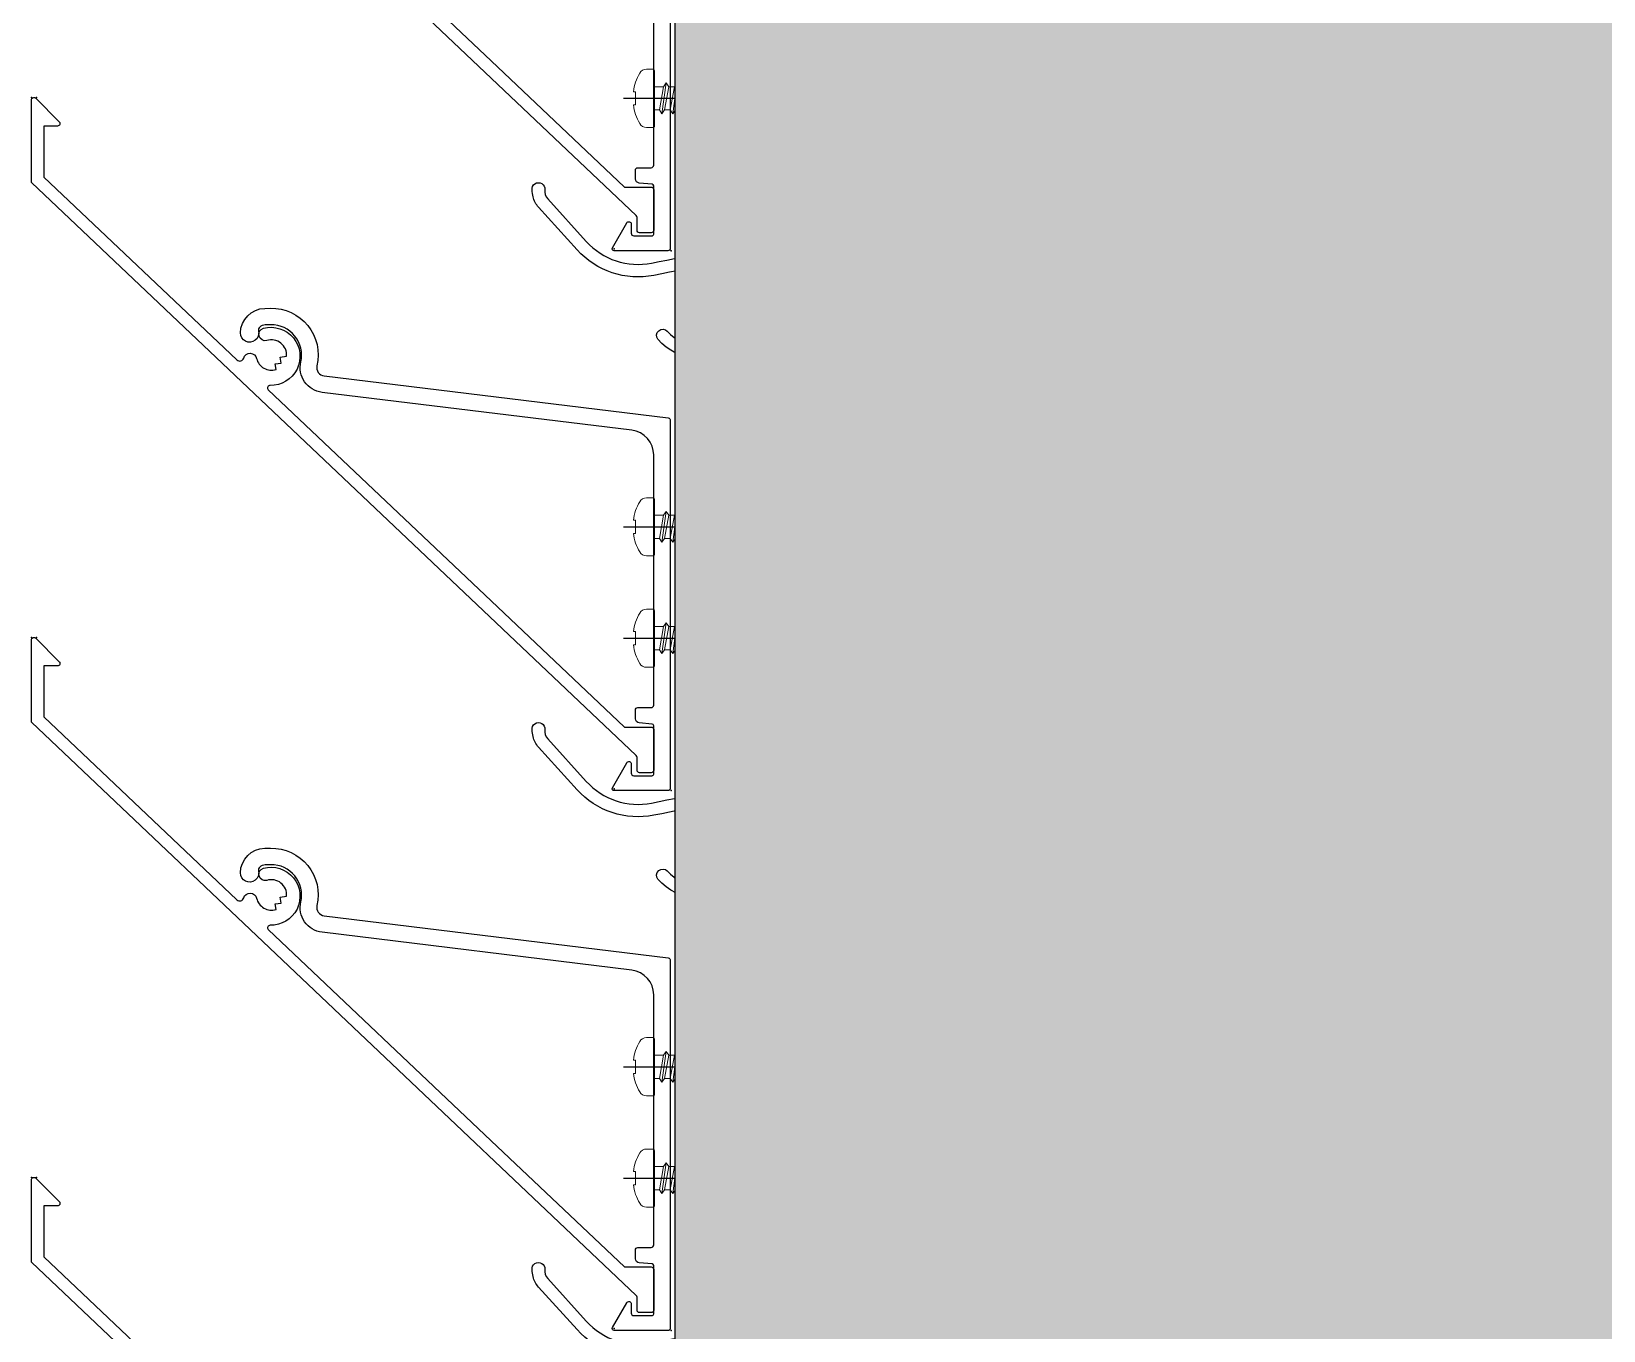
# Model space of a CAD drawing. Header units: millimetres. Extents: x 3774 to 718460, y -768339 to 192544.
# Drawn here: x 347274.8 to 347464.1, y -719149.4 to -718993 of the extents above; entities that cross this region are included whole.
import ezdxf

# ---------------------------------------------------------------- set-up
doc = ezdxf.new("R2010")
doc.units = ezdxf.units.MM
doc.set_wipeout_variables(frame=1)
doc.linetypes.add('CENTER', pattern=[50.800000000000004, 31.75, -6.35, 6.35, -6.35])
for name, color, linetype in [('010 - ASPG_ACCESSORIES_MAIN_COLOR_1', 7, 'Continuous'), ('010 - ASPG_EXTR_DEF_SUB', 7, 'Continuous'), ('010 - ASPG_EXTR_MAIN_COLOR_2', 7, 'Continuous'), ('010 - ASPG_FLASHING_MAIN_COLOR_4', 7, 'Continuous'), ('010 - ASPG_FLASHING_WIPEOUT_', 7, 'Continuous'), ('010 - ASPG_FRAMING_MAIN_COLOR_2', 7, 'Continuous'), ('010 - ASPG_FRAMING_SUB_COLOR_2', 7, 'Continuous'), ('010 - ASPG_FRAMING_WIPEOUT_', 7, 'Continuous'), ('BOLT & SCREW', 7, 'Continuous'), ('Center Line', 7, 'CENTER')]:
    doc.layers.add(name, color=color, linetype=linetype)
doc.layers.add('12-GRID', color=7, linetype='CENTER', lineweight=13)
doc.layers.add('SCREW', color=7, linetype='Continuous', lineweight=5)

# ---------------------------------------------------------------- blocks, each defined once
blk = doc.blocks.new('PZG35-9D5')
at = {"layer": 'Center Line', "color": 7}
blk.add_line((1.4210854715202e-14, 3.733653355866409), (1.4210854715202e-14, -10.53404386090006), dxfattribs=at)
at = {"layer": 'SCREW', "color": 7}
for p, q in [((-1.399999999999963, 2.842170943040401e-14), (-1.399999999999963, -1.090192378864657)), ((1.399999999999991, 0), (1.399999999999991, -0.5901923788647139)), ((-1.850000000000009, -1.399999999999977), (1.850000000000037, -0.8999999999999773)), ((-1.850000000000009, -1.399999999999977), (-1.399999999999963, -1.090192378864685)), ((-1.850000000000009, -1.399999999999977), (-1.399999999999963, -1.709807621135297)), ((-1.399999999999963, -1.090192378864685), (1.399999999999991, -0.5901923788646855)), ((-1.399999999999963, -1.709807621135297), (1.399999999999991, -1.209807621135297)), ((-1.399999999999963, -1.709807621135269), (-1.399999999999963, -2.390192378864697)), ((-1.399999999999963, -2.390192378864697), (1.399999999999991, -1.890192378864697)), ((1.850000000000037, -0.8999999999999773), (1.399999999999991, -0.5901923788646855)), ((1.850000000000037, -0.8999999999999773), (1.399999999999991, -1.209807621135297)), ((1.399999999999991, -1.209807621135269), (1.399999999999991, -1.890192378864725)), ((1.850000000000037, -2.199999999999989), (1.399999999999991, -1.890192378864697)), ((-1.850000000000009, -2.699999999999989), (1.850000000000037, -2.199999999999989)), ((-1.850000000000009, -2.699999999999989), (-1.399999999999963, -2.390192378864697)), ((-1.850000000000009, -2.699999999999989), (-1.399999999999963, -3.009807621135309)), ((-1.850000000000009, -4), (-1.399999999999963, -3.690192378864708)), ((-1.399999999999963, -3.009807621135309), (1.399999999999991, -2.509807621135309)), ((-1.399999999999963, -3.009807621135309), (-1.399999999999963, -3.690192378864708)), ((-1.399999999999963, -3.690192378864708), (-0.8446989986695002, -3.591031485769975)), ((0.5619885887190463, -3.339837273736322), (1.399999999999991, -3.190192378864708)), ((0.7141825614195483, -3.653488843051434), (1.850000000000037, -3.5)), ((1.850000000000037, -2.199999999999989), (1.399999999999991, -2.509807621135309)), ((1.399999999999991, -2.50980762113528), (1.399999999999991, -3.190192378864708)), ((1.850000000000037, -3.5), (1.399999999999991, -3.190192378864708)), ((1.850000000000037, -3.5), (1.399999999999991, -3.80980762113532)), ((-1.850000000000009, -4), (-0.9911470940920566, -3.883938796498938)), ((-1.850000000000009, -4), (-1.399999999999963, -4.30980762113532)), ((-1.399999999999963, -4.30980762113532), (-1.184865735341859, -4.271390788160659)), ((-1.399999999999963, -4.309807621135349), (-1.399999999999963, -8.099999999999966)), ((0.7141825614195483, -3.932275020881832), (1.399999999999991, -3.80980762113532)), ((0.7141825614195483, -4.612659778611231), (1.399999999999991, -4.49019237886472)), ((0.7141825614195483, -4.953488843051389), (1.850000000000037, -4.800000000000011)), ((0.7141825614195483, -5.232275020881843), (1.399999999999991, -5.109807621135332)), ((1.399999999999991, -3.809807621135349), (1.399999999999991, -4.490192378864691)), ((1.850000000000037, -4.800000000000011), (1.399999999999991, -4.49019237886472)), ((1.850000000000037, -4.800000000000011), (1.399999999999991, -5.109807621135332)), ((1.399999999999991, -5.109807621135332), (1.399999999999991, -8.099999999999966)), ((1.4210854715202e-14, -9.5), (-1.399999999999963, -8.099999999999966)), ((1.4210854715202e-14, -9.5), (1.399999999999991, -8.099999999999966))]:
    blk.add_line(p, q, dxfattribs=at)
blk.add_lwpolyline([(1.4210854715202e-14, -9.5), (0.7141825614195483, -5.232275020881843), (0.7141825614195483, -3.600899293750615, 0.4176573264866609), (0.4106596181599826, -3.300919979679151, 0.1081021898226624), (-0.8446989986694433, -3.591031485769975), (-1.399999999999991, -4.701675652739141)], format="xyb", dxfattribs=at)
blk = doc.blocks.new('*U8304')
at = {"layer": 'SCREW', "color": 7}
blk.add_lwpolyline([(3.026373332565058, 1.780836269555209, 0.09905967801670053), (0.7999999999999687, 2.546427498927414), (0.7999999999999687, 2.274284095813357), (-0.800000000000054, 2.274284095813357), (-0.800000000000054, 2.546427498927414, 0.09905967801670058), (-3.026373332565143, 1.780836269555209, 0.2665876613401604), (-3.500000000000043, 0.9556546004010897), (-3.500000000000043, 0.1999999999999886, 0.4142135623730938), (-3.300000000000054, 0), (3.299999999999997, 0, 0.4142135623731049), (3.499999999999986, 0.1999999999999886), (3.499999999999957, 0.9556546004010897, 0.2665876613401604)], format="xyb", close=True, dxfattribs=at)
blk.add_blockref('PZG35-9D5', (-1.4210854715202e-14, 0), dxfattribs=at)
blk = doc.blocks.new('*U8306')
at = {"color": 7}
blk.add_point((0, 0), dxfattribs=at)
at = {"layer": '010 - ASPG_ACCESSORIES_MAIN_COLOR_1', "color": 7}
blk.add_lwpolyline([(-39.69999999902211, -0.5999999995172398, 0.4142135623731156), (-39.99999999883585, -0.8999999995638059), (-39.99999999883585, -7.366962144914214, 0.5773502691897371), (-39.65044321701862, -7.568778847059366), (-36.64260295056738, -5.832201459393036, 0.7673269879794871), (-36.78520590183325, -5.299999999645297), (-37.89999999874271, -5.299999999645297, -0.4142135623735732), (-38.19999999902211, -4.999999999656938), (-38.19999999902211, -2.799999999587089, -0.4142135623730951), (-37.99999999883585, -2.59999999951724), (-32.18326623388566, -2.59999999951724, -0.3888787318530097), (-31.98402729420923, -2.782568851142787), (-31.8474567013327, -4.343577870872468, 0.3888787318530089), (-31.34935935237445, -4.799999999528882), (-30.29999999911524, -4.799999999528882, 0.4142135623732408), (-29.99999999883585, -4.499999999540523), (-29.99999999883585, -2.899999999505599, -0.4142135623731785), (-29.69999999902211, -2.59999999951724), (0.4107479506637901, -2.59999999951724, -0.3789692262628873), (3.38851808081381, -5.235465979035143), (7.952927200356498, -42.5207682372482, 0.4465929586642906), (11.6177961837966, -45.07649022702281, -0.4898018444424612), (16.07846395508386, -48.68238816667036), (16.06490363762714, -49.36225294566866, -0.1824796859550777), (15.80227640201338, -50.01801436272836, -0.2679491924113072), (15.32539491611533, -50.16829426406803, 1.122114645179816), (15.09990952932276, -52.3421093734276, 0.4050039718497206), (18.0645059288945, -49.40213623346681), (18.07806624681689, -48.72227145435209, 0.4898054953707174), (11.15966573380865, -43.12966807454978, -0.4465970485362636), (9.938031048281118, -42.27776159492242), (4.866356541635469, -0.8481197821154633, 0.3641755342157969), (4.570876519894227, -0.5999999995172398)], format="xyb", close=True, dxfattribs=at)
at = {"layer": '010 - ASPG_EXTR_DEF_SUB', "color": 7}
for p in [(-39.99999999883585, -0.4999999995172402), (43.44495566345738, -76.89999999944341), (43.44495566345738, -77.49999999954052)]:
    blk.add_point(p, dxfattribs=at)
at = {"layer": '010 - ASPG_EXTR_MAIN_COLOR_2', "color": 7}
blk.add_lwpolyline([(11.37409105408005, -48.15170148877115), (11.47245816211216, -47.43577758665815), (12.17779493960552, -47.55667202338264), (12.29266474000178, -46.78670596401826, -0.5355375090189683), (14.1918134491425, -49.16870282323253, 0.9915718169393263), (15.66379558271728, -49.57599316951273, 1.157025413028558), (8.792231505503878, -48.77291728999153, -0.6885576205791355), (8.274611146422103, -48.98797988444021), (-17.14292736421339, -22.16859813180672), (-32.34153279638849, -6.131750148785431), (-32.34153279638849, -2.899999981694054, 0.4143115081626392), (-32.64163311407901, -2.59999999951724), (-37.54163311352022, -2.59999999951724, 0.4141156188887998), (-37.84153278893791, -2.899999981635847), (-37.84153278893791, -4.299999988411218, 0.4142135623731781), (-37.54153279098682, -4.599999986478724), (-35.98884801496752, -4.599999986478724, -0.205894629290155), (-35.77110154624097, -4.693635078269653), (33.22969053988345, -77.49999999954052), (43.14495566324331, -77.49999999954052, 0.6681786376628355), (43.35708769806661, -76.98786796536915), (40.5215537941549, -74.1523340573247, 0.6681786381757795), (40.00942175951786, -74.36446609156592), (40.00942175951786, -75.99999999802712), (33.87471885257401, -75.99999999802712), (11.86384030175395, -52.7751643466243, -0.5583539238224016), (12.08261241135187, -51.95244935475676, 0.7662751832817146), (12.03674733010121, -50.39291741001107, -0.4385828234445206), (10.70630855322815, -48.05207626283555)], format="xyb", close=True, dxfattribs=at)
at = {"layer": 'SCREW', "color": 7, "rotation": 180}
for p in [(-21.64901723782532, -2.499999999924694), (-8.237076249206439, -2.499999999924694)]:
    blk.add_blockref('*U8304', p, dxfattribs=at)
blk = doc.blocks.new('*U5814')
at = {"color": 7}
blk.add_wipeout([(1524.9999999998838, 4.000000001879016), (60.00000000297587, 4), (60.00000000297587, 69.29999999999973), (1524.9999999998838, 69.3000000018792)], dxfattribs=at).dxf.layer = '010 - ASPG_FRAMING_WIPEOUT_'
at = {"layer": '010 - ASPG_FRAMING_MAIN_COLOR_2', "color": 7}
blk.add_lwpolyline([(1495.000000001048, 69.30000000187923), (90.00000000181171, 69.3), (90.00000000181171, 6), (1495.000000001048, 6.000000001879243)], close=True, dxfattribs=at)
at = {"layer": '010 - ASPG_FRAMING_SUB_COLOR_2', "color": 7}
for points in [[(1524.999999999884, 4.000000001879243), (60.00000000297587, 4), (60.00000000297587, 69.3), (1524.999999999884, 69.30000000187923)], [(60.00000000297587, 2.000000000715772), (60.00000000297587, 4), (1524.999999999884, 4.000000001879243), (1524.999999999884, 2.000000002595016)]]:
    blk.add_lwpolyline(points, close=True, dxfattribs=at)
at = {"color": 7, "xscale": -1, "rotation": 180}
for p in [(1160.000000001048, 69.3), (1225.000000001048, 69.3), (1290.000000001048, 69.3), (1355.000000001048, 69.3)]:
    blk.add_blockref('*U8306', p, dxfattribs=at)
blk = doc.blocks.new('W-1-PP19-SE-ENT3_20260407-085125_PP19_ENT3_ASPG_PL')
at = {"color": 7, "rotation": 90}
blk.add_blockref('*U5814', (-6824.999999999651, 4988), dxfattribs=at)
blk = doc.blocks.new('*U8303')
at = {"layer": '12-GRID', "color": 7, "linetype": 'CENTER'}
for p, q in [((5.684341886080801e-14, -6.200000000000029), (5.684341886080801e-14, 2.200000000000029)), ((-4.199999999999973, -2), (4.200000000000085, -2))]:
    blk.add_line(p, q, dxfattribs=at)
at = {"layer": 'BOLT & SCREW', "color": 7}
for p, q in [((-0.553537628269381, -1.771128018217196), (-1.767499999999847, -1.558125000000442)), ((-0.4577439635652332, -1.771128018217196), (-0.8837500000000146, -1.558125000000442)), ((-0.2288719817826677, -1.446462371730204), (-0.4418749999998197, -0.2325000000002947)), ((-0.2288719817826677, -1.542256036434869), (-0.4418749999998197, -1.116250000000048)), ((0.2288719817822642, -1.446462371730562), (0.4418749999996946, -0.2324999999999764)), ((0.2288719817822642, -1.542256036434869), (0.4418749999996946, -1.116250000000048)), ((0.4577439635647103, -1.771128018217196), (0.8837499999994917, -1.558125000000442)), ((0.5535376282692559, -1.771128018217196), (1.767500000000001, -1.558125000000124)), ((-0.553537628269381, -2.228871981782805), (-1.767500000000483, -2.441875000000354)), ((-0.4577439635652332, -2.228871981782805), (-0.8837500000000146, -2.441875000000354)), ((-0.2288719817826677, -2.457743963565131), (-0.4418749999998197, -2.883750000000271)), ((-0.2288719817821107, -2.553537628269438), (-0.4418749999998197, -3.767500000000023)), ((0.4418749999996946, -2.883750000000271), (0.2288719817829008, -2.457743963565131)), ((0.2288719817829008, -2.553537628269438), (0.4418749999999732, -3.767500000000023)), ((0.4577439635647103, -2.228871981782805), (0.8837500000001283, -2.441874999999877)), ((0.5535376282692559, -2.228871981782805), (1.767500000000001, -2.441874999999877))]:
    blk.add_line(p, q, dxfattribs=at)
for points in [[(-1.767500000000006, -1.558125000000442), (-0.8837500000001342, -1.558125000000442, 0.4142135623730394), (-0.4418749999998197, -1.116250000000048), (-0.4418749999998197, -0.2325000000002947), (0.4418749999996946, -0.2324999999999764), (0.4418749999996946, -1.116250000000048, 0.4142135623731505), (0.8837500000000089, -1.558125000000442), (1.76750000000012, -1.558125000000124), (1.76750000000012, -2.441874999999877), (0.8837500000000089, -2.441874999999877, 0.414213562373095), (0.4418749999996946, -2.883750000000271), (0.4418749999999732, -3.767500000000023), (-0.4418749999998197, -3.767500000000023), (-0.4418749999998197, -2.883750000000271, 0.4142135623730397), (-0.8837500000001342, -2.441875000000354), (-1.767500000000483, -2.441875000000354)], [(0.2288719817829008, -2.457743963565131, -0.414213562373095), (0.4577439635645909, -2.228871981782805), (0.5535376282692559, -2.228871981782805), (0.5535376282692559, -1.771128018217196), (0.4577439635645909, -1.771128018217196, -0.4142135623730951), (0.228871981782105, -1.542256036434869), (0.228871981782105, -1.446462371730562), (-0.2288719817826677, -1.446462371730204), (-0.2288719817826677, -1.542256036434869, -0.4142135623730951), (-0.4577439635649944, -1.771128018217196), (-0.553537628269381, -1.771128018217196), (-0.553537628269381, -2.228871981782805), (-0.4577439635649944, -2.228871981782805, -0.4142135623730951), (-0.2288719817826677, -2.457743963565131), (-0.2288719817822698, -2.553537628269438), (0.2288719817829008, -2.553537628269438)]]:
    blk.add_lwpolyline(points, format="xyb", close=True, dxfattribs=at)
blk.add_circle((5.684341886080801e-14, -2), 3.5, dxfattribs=at)
blk = doc.blocks.new('*U7005')
at = {"layer": '010 - ASPG_EXTR_DEF_SUB', "color": 7}
for p in [(1040, -2.003162080654874e-10), (1105, -2.128359710695804e-10), (1170, -2.253557340736734e-10)]:
    blk.add_point(p, dxfattribs=at)
at = {"layer": '010 - ASPG_EXTR_MAIN_COLOR_2', "color": 7}
for points in [[(1036.920564806089, 21.45455419170662, -0.7383485292466446), (1039.917139344383, 19.76412730294737, 0.004917316774645771), (1036.806699985173, 4.80386410621918, 0.2636109069979271), (1039.880209933501, -4.460317215209443), (1044.995733695105, -9.084236265069421, 0.1258843890439943), (1046.267761250492, -9.753782964395441, 0.04427494949630078), (1047.089544059709, -9.866966023193754, 1.107654826573523), (1047.125459210947, -8.331805701742496, -0.2155958426847688), (1046.023226659279, -7.9910254170793), (1040.886052070651, -3.347536196434021, -0.2636109069978752), (1038.278225447517, 4.512981288400397, -0.004854851929905817), (1041.34138361644, 19.25507699980858, 0.2339601468136614), (1040.815442486666, 21.95487343802574, -0.2408104543272742), (1040.710313410033, 24.90310810666756, -0.1041570884704408), (1040.784604869317, 25.00194829798761), (1042.99301963998, 26.93374890843165, -0.2290212912668875), (1045.700679264031, 26.88725557006887, -0.3817208427142056), (1050.273619593587, 9.069098417388659, 0.9773819303748196), (1051.620311295614, 8.407760736215778, 0.3611050424324235), (1047.408162182663, 27.503275625382, -0.4961260631527202), (1047.442922529299, 30.68812541725106, 0.003188108562510474), (1049.055809630081, 31.9020052739977, -0.00282652430436861), (1050.561955856625, 33.06505110444027, 0.07704788012868193), (1083.74152756203, 68.43644483809817, -0.2476739044870795), (1083.989188615698, 68.56714037122197), (1085.984089381993, 68.56714037122197, -0.04413111325910057), (1086.472824816126, 68.5045802021375, -0.1258462906385483), (1088.963676901069, 67.20642238183405, -0.09885145914925667), (1089.817340067122, 66.0338080652034, -0.2058282691334744), (1089.793666421436, 61.20460651102235, -0.1151163694662807), (1086.368324128445, 57.18072180557988, 0.822373071447778), (1087.455046290532, 56.10392398617455, 0.109184526549196), (1091.148600934073, 60.55948756871271, 0.2083234795678962), (1091.189426846337, 66.6402645748783, 0.1005277992320483), (1089.972309139092, 68.3167104216152, 0.1451157280627245), (1086.292309131008, 70.06714037128017), (1070.758774927817, 70.06714037128017, 0.4336592857269459), (1070.459426756948, 69.74737493493353), (1070.841377865057, 63.96271307484471, 0.0820690263538202), (1070.86365129333, 63.8674585701408, 0.7206537881255028), (1072.329086504877, 63.97254170020801, 0.07922428198988747), (1072.337783531286, 64.06661670506924), (1072.068773226347, 68.14078645615132, -0.4336592857264138), (1072.467904121149, 68.56714037122197), (1080.861192987766, 68.56714037128017, -0.6073848710044985), (1081.352110221051, 67.62217621304785, -0.04582868044492008), (1062.783822288737, 45.76076047346919, -0.5604921351226578), (1062.287505356129, 45.88571992112315, 0.3178599151680848), (1059.211911419872, 48.23749049505909, 0.9532878111822051), (1059.082072678953, 46.71593409547108, -2.423003988231831), (1057.258069522213, 44.89173717526478, 0.9523147976297285), (1055.736344682053, 44.76348824825595, 0.3008214087947553), (1057.889874737244, 41.75529025422634, -0.5604921351218277), (1057.983518406749, 41.25212405485559, -0.01942473842078824), (1048.623925091699, 33.46052617035798, -0.5525007933269362), (1048.147498584818, 33.63667257965767, 0.3444609008774969), (1044.989498805255, 36.29767865976078, 0.9520149233436535), (1044.86157765612, 34.77593409546876, -2.42318646531747), (1043.037574998569, 32.95193143756819, 0.9520149233867892), (1041.515830433927, 32.82401028872459, 0.2853998218446234), (1043.493024077732, 29.88851448256514, -0.5533776808031501), (1043.562908510212, 29.38496566235312, 0.03067395406819984), (1028.463012880646, 15.05729964535908, 0.4171002255848137)], [(1211.352110221051, 67.62217621302281, -0.04582868044492008), (1192.783822288737, 45.76076047344415, -0.5604921351226578), (1192.287505356129, 45.88571992109812, 0.3178599151680848), (1189.211911419872, 48.23749049503405, 0.9532878111822051), (1189.082072678953, 46.71593409544604, -2.423003988231831), (1187.258069522213, 44.89173717523974, 0.9523147976297285), (1185.736344682053, 44.76348824823091, 0.3008214087947553), (1187.889874737244, 41.7552902542013, -0.5604921351218277), (1187.983518406749, 41.25212405483055, -0.01942473842078824), (1178.623925091699, 33.46052617033294, -0.5525007933269362), (1178.147498584818, 33.63667257963263, 0.3444609008774969), (1174.989498805255, 36.29767865973574, 0.9520149233436535), (1174.86157765612, 34.77593409544372, -2.42318646531747), (1173.037574998569, 32.95193143754315, 0.9520149233867892), (1171.515830433927, 32.82401028869955, 0.2853998218446234), (1173.493024077732, 29.8885144825401, -0.5533776808031501), (1173.562908510212, 29.38496566232809, 0.03067395406819984), (1158.463012880646, 15.05729964533404, 0.4171002255848137), (1159.114368729759, 5.272964204960061, 0.9355530918984264), (1160.096664154902, 6.406584819495237, -0.4344100119147308), (1159.803354519885, 14.29476617463681, -0.01499848524836865), (1166.920564806089, 21.45455419168158, -0.7383485292466446), (1169.917139344383, 19.76412730292233, 0.004917316774645771), (1166.806699985173, 4.803864106194141, 0.2636109069979271), (1169.880209933501, -4.460317215234483), (1174.995733695105, -9.08423626509446, 0.1258843890439943), (1176.267761250492, -9.75378296442048, 0.04427494949630078), (1177.089544059709, -9.866966023218794, 1.107654826573523), (1177.125459210947, -8.331805701767536, -0.2155958426847688), (1176.023226659279, -7.991025417104339), (1170.886052070651, -3.34753619645906, -0.2636109069978752), (1168.278225447517, 4.512981288375357, -0.004854851929905817), (1171.34138361644, 19.25507699978354, 0.2339601468136614), (1170.815442486666, 21.9548734380007, -0.2408104543272742), (1170.710313410033, 24.90310810664252, -0.1041570884704408), (1170.784604869317, 25.00194829796257), (1172.99301963998, 26.93374890840661, -0.2290212912668875), (1175.700679264031, 26.88725557004383, -0.3817208427142056), (1180.273619593587, 9.06909841736362, 0.9773819303748196), (1181.620311295614, 8.407760736190738, 0.3611050424324235), (1177.408162182663, 27.50327562535696, -0.4961260631527202), (1177.442922529299, 30.68812541722602, 0.003188108562510474), (1179.055809630081, 31.90200527397266, -0.00282652430436861), (1180.561955856625, 33.06505110441523, 0.07704788012868193), (1213.74152756203, 68.43644483807313, -0.2476739044870795)]]:
    blk.add_lwpolyline(points, format="xyb", dxfattribs=at)
blk.add_lwpolyline([(1135.758774927817, 70.06714037126766, 0.4336592857269459), (1135.459426756948, 69.74737493492101), (1135.841377865057, 63.96271307483219, 0.0820690263538202), (1135.86365129333, 63.86745857012828, 0.7206537881255028), (1137.329086504877, 63.97254170019549, 0.07922428198988747), (1137.337783531286, 64.06661670505672), (1137.068773226347, 68.1407864561388, -0.4336592857264138), (1137.467904121149, 68.56714037120945), (1145.861192987766, 68.56714037126766, -0.6073848710044985), (1146.352110221051, 67.62217621303533, -0.04582868044492008), (1127.783822288737, 45.76076047345667, -0.5604921351226578), (1127.287505356129, 45.88571992111063, 0.3178599151680848), (1124.211911419872, 48.23749049504657, 0.9532878111822051), (1124.082072678953, 46.71593409545856, -2.423003988231831), (1122.258069522213, 44.89173717525226, 0.9523147976297285), (1120.736344682053, 44.76348824824343, 0.3008214087947553), (1122.889874737244, 41.75529025421382, -0.5604921351218277), (1122.983518406749, 41.25212405484307, -0.01942473842078824), (1113.623925091699, 33.46052617034546, -0.5525007933269362), (1113.147498584818, 33.63667257964515, 0.3444609008774969), (1109.989498805255, 36.29767865974826, 0.9520149233436535), (1109.86157765612, 34.77593409545624, -2.42318646531747), (1108.037574998569, 32.95193143755567, 0.9520149233867892), (1106.515830433927, 32.82401028871207, 0.2853998218446234), (1108.493024077732, 29.88851448255262, -0.5533776808031501), (1108.562908510212, 29.3849656623406, 0.03067395406819984), (1093.463012880646, 15.05729964534656, 0.4171002255848137), (1094.114368729759, 5.272964204972581, 0.9355530918984264), (1095.096664154902, 6.406584819507756, -0.4344100119147308), (1094.803354519885, 14.29476617464933, -0.01499848524836865), (1101.920564806089, 21.4545541916941, -0.7383485292466446), (1104.917139344383, 19.76412730293485, 0.004917316774645771), (1101.806699985173, 4.80386410620666, 0.2636109069979271), (1104.880209933501, -4.460317215221963), (1109.995733695105, -9.084236265081941, 0.1258843890439943), (1111.267761250492, -9.75378296440796, 0.04427494949630078), (1112.089544059709, -9.866966023206274, 1.107654826573523), (1112.125459210947, -8.331805701755016, -0.2155958426847688), (1111.023226659279, -7.991025417091819), (1105.886052070651, -3.347536196446541, -0.2636109069978752), (1103.278225447517, 4.512981288387877, -0.004854851929905817), (1106.34138361644, 19.25507699979606, 0.2339601468136614), (1105.815442486666, 21.95487343801322, -0.2408104543272742), (1105.710313410033, 24.90310810665504, -0.1041570884704408), (1105.784604869317, 25.00194829797509), (1107.99301963998, 26.93374890841913, -0.2290212912668875), (1110.700679264031, 26.88725557005635, -0.3817208427142056), (1115.273619593587, 9.06909841737614, 0.9773819303748196), (1116.620311295614, 8.407760736203258, 0.3611050424324235), (1112.408162182663, 27.50327562536948, -0.4961260631527202), (1112.442922529299, 30.68812541723854, 0.003188108562510474), (1114.055809630081, 31.90200527398518, -0.00282652430436861), (1115.561955856625, 33.06505110442775, 0.07704788012868193), (1148.74152756203, 68.43644483808565, -0.2476739044870795), (1148.989188615698, 68.56714037120945), (1150.984089381993, 68.56714037120945, -0.04413111325910057), (1151.472824816126, 68.50458020212498, -0.1258462906385483), (1153.963676901069, 67.20642238182153, -0.09885145914925667), (1154.817340067122, 66.03380806519088, -0.2058282691334744), (1154.793666421436, 61.20460651100983, -0.1151163694662807), (1151.368324128445, 57.18072180556736, 0.822373071447778), (1152.455046290532, 56.10392398616203, 0.109184526549196), (1156.148600934073, 60.55948756870019, 0.2083234795678962), (1156.189426846337, 66.64026457486578, 0.1005277992320483), (1154.972309139092, 68.31671042160268, 0.1451157280627245), (1151.292309131008, 70.06714037126766)], format="xyb", close=True, dxfattribs=at)
at = {"color": 7, "rotation": 179.999999999989}
for p in [(1059.086863745004, 42.88714037122895), (1124.086863745004, 42.88714037121643), (1189.086863745004, 42.88714037120391), (1044.866368722636, 30.94714037122662), (1109.866368722636, 30.9471403712141), (1174.866368722636, 30.94714037120158)]:
    blk.add_blockref('*U8303', p, dxfattribs=at)
blk = doc.blocks.new('*U8212')
at = {"color": 7}
blk.add_wipeout([(0, 69.29999999994789), (1602.300000000799, 69.29999999994789), (1481.0000000010316, -51.99999999999727), (0, -51.99999999999727)], dxfattribs=at).dxf.layer = '010 - ASPG_FLASHING_WIPEOUT_'
at = {"layer": '010 - ASPG_FLASHING_WIPEOUT_'}
h = blk.add_hatch(dxfattribs=at)
h.set_pattern_fill('DOTS', scale=0.1)
h.set_pattern_definition([(0, (0, 0), (3.96875, 7.9375), [0, -7.9375])])
h.paths.add_polyline_path([(-2.8421709430404e-14, 69.29999999999998), (1602.300000000978, 69.29999999999998), (1481.000000001211, -52.00000000000001), (3.155443620884047e-30, -52.00000000000001)])
at = {"layer": '010 - ASPG_FLASHING_MAIN_COLOR_4', "color": 7}
blk.add_lwpolyline([(-2.8421709430404e-14, 69.29999999999998), (1602.300000000978, 69.29999999999998), (1481.000000001211, -52.00000000000001), (3.155443620884047e-30, -52.00000000000001)], close=True, dxfattribs=at)

msp = doc.modelspace()

# ---------------------------------------------------------------- block references
at = {"color": 7}
msp.add_blockref('W-1-PP19-SE-ENT3_20260407-085125_PP19_ENT3_ASPG_PL', (354246.6451711061, -725322.3816165421), dxfattribs=at)

# ---------------------------------------------------------------- next in the draw order: block references
at = {"color": 7, "yscale": -1, "rotation": 90}
msp.add_blockref('*U7005', (347344.9782089615, -720189.1485786854), dxfattribs=at)

# ---------------------------------------------------------------- next in the draw order: block references
at = {"color": 7, "xscale": -1, "yscale": -1, "rotation": 270}
msp.add_blockref('*U8212', (347421.6451711064, -720334.3816165421), dxfattribs=at)

doc.saveas('drawing.dxf')
